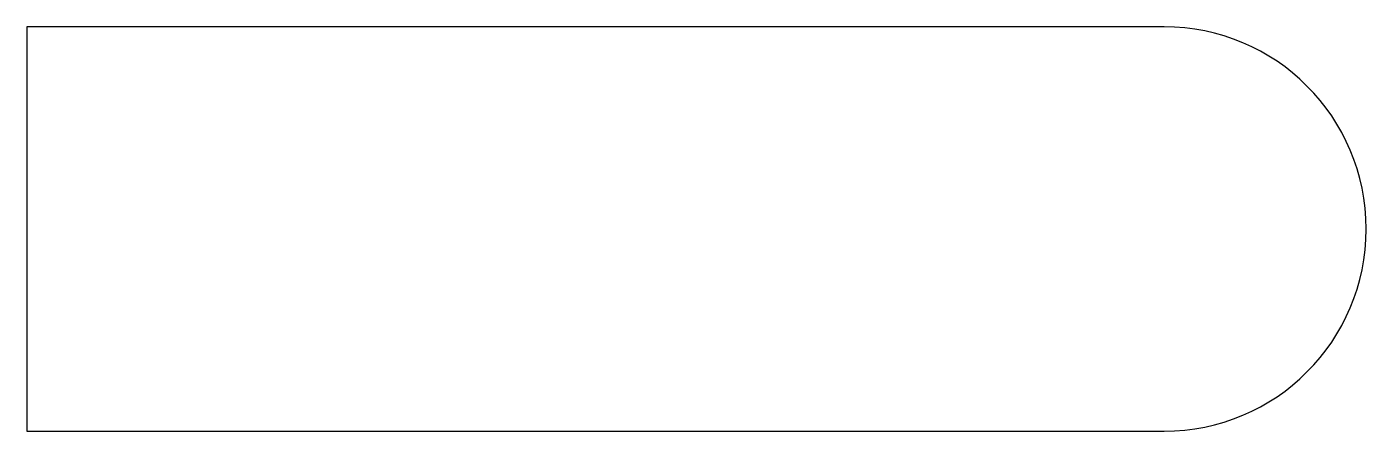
# Model space of a CAD drawing. Header units: millimetres. Extents: x -90 to 16, y 0 to 32.
import ezdxf

# ---------------------------------------------------------------- set-up
doc = ezdxf.new("R2010")
doc.units = ezdxf.units.MM
doc.layers.get('0').update_dxf_attribs({"linetype": 'CONTINUOUS'})

msp = doc.modelspace()

# ---------------------------------------------------------------- linework, layer by layer
for points in [[(0, 32), (-90, 32), (-90, 0), (0, 0, 1)], [(0, 0, 1), (0, 32), (-90, 32), (-90, 0)], [(0, 0, 1), (0, 32), (-90, 32), (-90, 0)]]:
    msp.add_lwpolyline(points, format="xyb", close=True)

doc.saveas('drawing.dxf')
